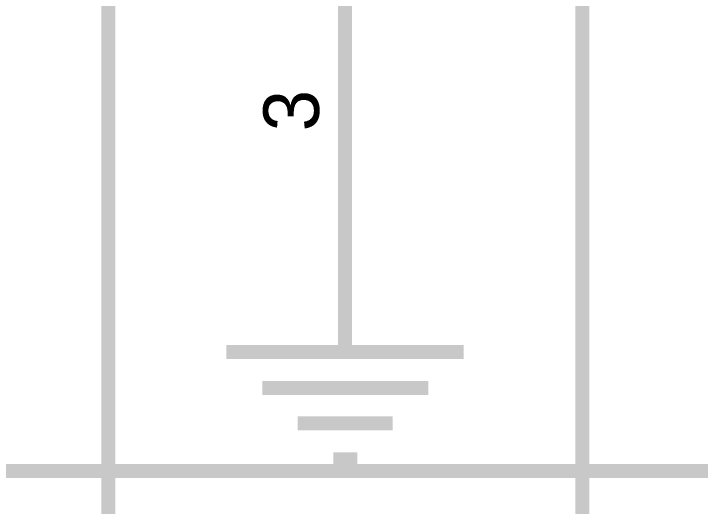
# Model space of a CAD drawing. Header units: inches. Extents: x 0 to 569, y 0 to 432.
# Drawn here: x 84.35 to 99.05, y 95.76 to 106.3 of the extents above; entities that cross this region are included whole.
import ezdxf

# ---------------------------------------------------------------- set-up
doc = ezdxf.new("R2010")
doc.units = ezdxf.units.IN
doc.layers.add('Sheet', color=255, linetype='Continuous')

msp = doc.modelspace()

# ---------------------------------------------------------------- linework, layer by layer
at = {"layer": 'Sheet'}
for points in [[(88.9, 81.273, 0.3, 0.3, 0), (88.9, 91.43, 0.3, 0.3, 0), (86.37, 91.43, 0.3, 0.3, 0), (86.37, 116.83, 0.3, 0.3, 0), (88.9, 116.83, 0.3, 0.3, 0)], [(93.985, 116.83, 0.3, 0.3, 0), (96.527, 116.83, 0.3, 0.3, 0), (96.527, 91.43, 0.3, 0.3, 0), (93.985, 91.43, 0.3, 0.3, 0), (93.985, 81.273, 0.3, 0.3, 0)], [(114.3, 96.515, 0.3, 0.3, 0), (50.8, 96.515, 0.3, 0.3, 0), (50.8, 114.3, 0.3, 0.3, 0), (53.342, 114.3, 0.3, 0.3, 0)], [(91.442, 106.673, 0.3, 0.3, 0), (91.442, 101.6, 0.3, 0.3, 0)], [(91.442, 101.6, 0.3, 0.3, 0), (91.442, 99.058, 0.3, 0.3, 0)], [(88.9, 99.058, 0.3, 0.3, 0), (93.985, 99.058, 0.3, 0.3, 0)], [(89.669, 98.289, 0.3, 0.3, 0), (93.228, 98.289, 0.3, 0.3, 0)], [(90.425, 97.532, 0.3, 0.3, 0), (92.459, 97.532, 0.3, 0.3, 0)], [(91.194, 96.763, 0.3, 0.3, 0), (91.703, 96.763, 0.3, 0.3, 0)]]:
    msp.add_lwpolyline(points, format="xyseb", dxfattribs=at)

# ---------------------------------------------------------------- texts
msp.add_text('3', height=1.191, rotation=90, dxfattribs=at).set_placement((90.884, 103.783))

doc.saveas('drawing.dxf')
